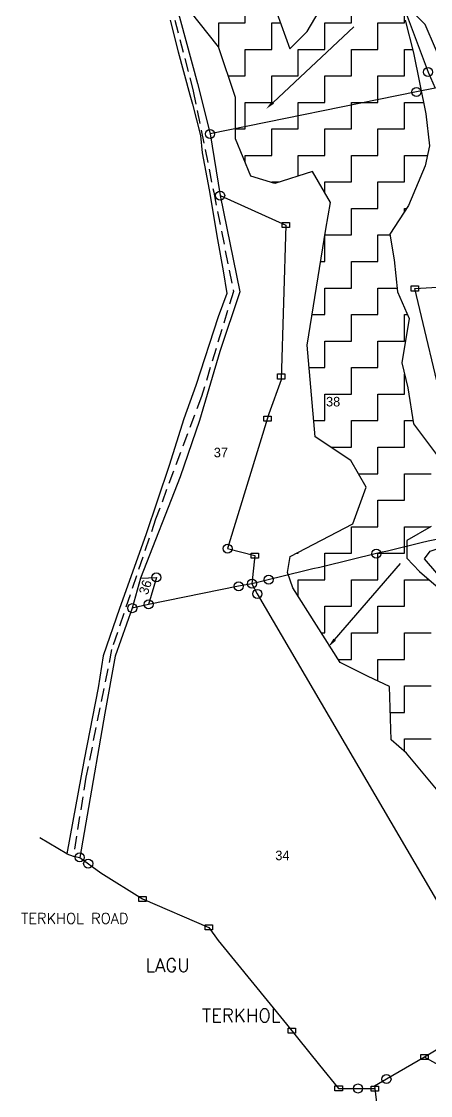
# Model space of a CAD drawing. Header units: feet. Extents: x 27 to 409, y 35 to 546.
# Drawn here: x 62.9 to 139.9, y 147.8 to 350.3 of the extents above; entities that cross this region are included whole.
import ezdxf

# ---------------------------------------------------------------- set-up
doc = ezdxf.new("R2010")
doc.units = ezdxf.units.FT
doc.header["$LTSCALE"] = 10
doc.header["$MEASUREMENT"] = 0
doc.linetypes.add('DASHED', pattern=[0.75, 0.5, -0.25])
doc.linetypes.add('DIVIDE', pattern=[1.25, 0.5, -0.25, 0, -0.25, 0, -0.25])
for name, color, linetype in [('OTHERS', 1, 'Continuous'), ('POLY_HATCH', 12, 'Continuous'), ('POLY_PARCEL', 6, 'Continuous'), ('POLY_ROAD', 30, 'Continuous'), ('SYM_ARROW', 1, 'Continuous'), ('TEXT_MAPOUT', 7, 'Continuous'), ('TEXT_PARCEL', 7, 'Continuous'), ('V_BOUND_LINE', 7, 'Continuous'), ('V_DIVIDE_LINE', 7, 'DIVIDE')]:
    doc.layers.add(name, color=color, linetype=linetype)
doc.styles.get("Standard").update_dxf_attribs({"font": 'simplex.shx'})
doc.styles.add('TEXT_MAP', font='')
doc.styles.get('TEXT_MAP').set_extended_font_data('Kruti Dev 050')

msp = doc.modelspace()

# ---------------------------------------------------------------- linework, layer by layer
for p, q in [((111.97, 312.36), (113.36, 312.36)), ((111.97, 311.4), (111.97, 312.36)), ((113.36, 312.36), (113.36, 311.4)), ((113.36, 311.4), (111.97, 311.4)), ((136.27, 300.41), (137.66, 300.41)), ((136.27, 299.44), (136.27, 300.41)), ((137.66, 300.41), (137.66, 299.44)), ((137.66, 299.44), (136.27, 299.44)), ((111.09, 283.81), (112.48, 283.81)), ((111.09, 282.85), (111.09, 283.81)), ((112.48, 283.81), (112.48, 282.85)), ((112.48, 282.85), (111.09, 282.85)), ((108.5, 275.86), (109.9, 275.86)), ((108.5, 274.9), (108.5, 275.86)), ((109.9, 275.86), (109.9, 274.9)), ((109.9, 274.9), (108.5, 274.9)), ((106.14, 250.03), (107.53, 250.03)), ((106.14, 249.07), (106.14, 250.03)), ((107.53, 249.07), (106.14, 249.07)), ((107.53, 250.03), (107.53, 249.07)), ((84.96, 185.32), (86.35, 185.32)), ((84.96, 184.36), (84.96, 185.32)), ((86.35, 184.36), (84.96, 184.36)), ((86.35, 185.32), (86.35, 184.36)), ((97.45, 179.94), (98.84, 179.94)), ((97.45, 178.98), (97.45, 179.94)), ((98.84, 178.98), (97.45, 178.98)), ((98.84, 179.94), (98.84, 178.98)), ((113.08, 160.49), (114.47, 160.49)), ((113.08, 159.52), (113.08, 160.49)), ((114.47, 160.49), (114.47, 159.52)), ((114.47, 159.52), (113.08, 159.52)), ((138.07, 155.51), (139.46, 155.51)), ((138.07, 154.55), (138.07, 155.51)), ((139.46, 154.55), (138.07, 154.55)), ((139.46, 155.51), (139.46, 154.55)), ((121.9, 149.61), (123.3, 149.61)), ((121.9, 148.65), (121.9, 149.61)), ((123.3, 148.65), (121.9, 148.65)), ((123.3, 149.61), (123.3, 148.65)), ((128.72, 149.55), (130.11, 149.55)), ((128.72, 148.59), (128.72, 149.55)), ((130.11, 148.59), (128.72, 148.59)), ((130.11, 149.55), (130.11, 148.59))]:
    msp.add_line(p, q)
for centre in [(139.43, 340.72), (137.26, 336.97), (98.38, 329.04), (100.28, 317.44), (101.67, 250.89), (129.69, 249.92), (88.26, 245.44), (106.27, 244.26), (109.43, 245.03), (103.75, 243.78), (107.28, 242.35), (86.79, 240.36), (83.73, 239.65), (73.82, 192.67), (75.42, 191.49), (126.24, 149.1), (131.61, 150.87)]:
    msp.add_circle(centre, 0.851)
at = {"layer": 'OTHERS', "linetype": 'DASHED', "ltscale": 0.5}
for p, q in [((88.95, 361.4), (95.2, 337.12)), ((95.2, 337.12), (99.06, 318.08)), ((99.06, 318.08), (102.78, 299.34)), ((102.78, 299.34), (96.75, 279.56)), ((96.75, 279.56), (88.12, 256.4)), ((88.12, 256.4), (79.84, 231.86)), ((79.84, 231.86), (75, 207.79)), ((75, 207.79), (72.61, 192.9))]:
    msp.add_line(p, q, dxfattribs=at)
at = {"layer": 'POLY_HATCH', "linetype": 'Continuous'}
for p, q in [((105, 350), (105, 355)), ((125, 350), (125, 355)), ((135, 350), (135, 355)), ((100, 350), (105, 350)), ((100, 345.44), (100, 350)), ((110, 350), (111.62, 350)), ((110, 345), (110, 350)), ((120, 350), (125, 350)), ((120, 345), (120, 350)), ((130, 350), (135, 350)), ((130, 345), (130, 350)), ((105, 345), (110, 345)), ((105, 340), (105, 345)), ((115, 345), (120, 345)), ((115, 340), (115, 345)), ((125, 345), (130, 345)), ((125, 340), (125, 345)), ((135, 345), (136.51, 345)), ((135, 340), (135, 345)), ((101.81, 340), (105, 340)), ((110, 340), (115, 340)), ((110, 335), (110, 340)), ((120, 340), (125, 340)), ((120, 335), (120, 340)), ((130, 340), (135, 340)), ((130, 335), (130, 340)), ((105, 335), (110, 335)), ((105, 330), (105, 335)), ((115, 335), (120, 335)), ((115, 330), (115, 335)), ((125, 335), (130, 335)), ((125, 330), (125, 335)), ((135, 335), (138.6, 335)), ((135, 330), (135, 335)), ((103.19, 330), (105, 330)), ((110, 330), (115, 330)), ((110, 325), (110, 330)), ((120, 330), (125, 330)), ((120, 325), (120, 330)), ((130, 330), (135, 330)), ((130, 325), (130, 330)), ((105, 325), (110, 325)), ((105, 323.66), (105, 325)), ((115, 325), (120, 325)), ((115, 321.12), (115, 325)), ((125, 325), (130, 325)), ((125, 320), (125, 325)), ((135, 325), (139.3, 325)), ((135, 320), (135, 325)), ((110, 320), (111.48, 320)), ((110, 319.89), (110, 320)), ((120, 320), (125, 320)), ((120, 317.94), (120, 320)), ((130, 320), (135, 320)), ((130, 315), (130, 320)), ((125, 315), (130, 315)), ((125, 310), (125, 315)), ((135, 315), (135.39, 315)), ((135, 314.4), (135, 315)), ((120, 305), (120, 309.8)), ((120.03, 310), (125, 310)), ((130, 310), (132.3, 310)), ((130, 305), (130, 310)), ((119.22, 305), (120, 305)), ((125, 305), (130, 305)), ((125, 300), (125, 305)), ((120, 300), (125, 300)), ((120, 295), (120, 300)), ((130, 300), (133.61, 300)), ((130, 295), (130, 300)), ((117.61, 295), (120, 295)), ((125, 295), (130, 295)), ((125, 290), (125, 295)), ((135, 295), (135.57, 295)), ((135, 290), (135, 295)), ((120, 290), (125, 290)), ((120, 285), (120, 290)), ((130, 290), (135, 290)), ((130, 285), (130, 290)), ((117.05, 285), (120, 285)), ((125, 285), (130, 285)), ((125, 280), (125, 285)), ((135, 280), (135, 283.76)), ((120, 280), (125, 280)), ((120, 275), (120, 280)), ((130, 280), (135, 280)), ((130, 275), (130, 280)), ((117.92, 275), (120, 275)), ((125, 275), (130, 275)), ((125, 270), (125, 275)), ((135, 275), (136.61, 275)), ((135, 270), (135, 275)), ((121.14, 270), (125, 270)), ((130, 270), (135, 270)), ((130, 265), (130, 270)), ((126.32, 265), (130, 265)), ((135, 265), (140, 265)), ((135, 260), (135, 265)), ((130, 260), (135, 260)), ((130, 255), (130, 260)), ((125, 255), (130, 255)), ((125, 250), (125, 255)), ((135, 255), (139.9, 255)), ((135, 250), (135, 255)), ((114.67, 250), (115, 250)), ((115, 250), (115, 250.18)), ((120, 250), (125, 250)), ((120, 245), (120, 250)), ((130, 250), (135, 250)), ((130, 245), (130, 250)), ((115, 245), (120, 245)), ((115, 241.88), (115, 245)), ((125, 245), (130, 245)), ((125, 240), (125, 245)), ((135, 245), (139.64, 245)), ((135, 240), (135, 245)), ((120, 240), (125, 240)), ((120, 235), (120, 240)), ((130, 240), (135, 240)), ((130, 235), (130, 240)), ((119.34, 235), (120, 235)), ((125, 235), (130, 235)), ((125, 230), (125, 235)), ((135, 235), (140, 235)), ((135, 230), (135, 235)), ((122.5, 230), (125, 230)), ((130, 230), (135, 230)), ((130, 225.89), (130, 230)), ((135, 225), (140, 225)), ((135, 220), (135, 225)), ((132.33, 220), (135, 220)), ((135, 215), (140, 215)), ((135, 212.62), (135, 215))]:
    msp.add_line(p, q, dxfattribs=at)
at = {"layer": 'POLY_HATCH'}
for p, q in [((116.66, 348.36), (120.18, 354.39)), ((110.13, 354.14), (113.4, 345.09)), ((99.99, 345.45), (94.62, 352.17)), ((135.1, 350.5), (136.68, 344.35)), ((138.92, 349.66), (136.39, 352.19)), ((113.4, 345.09), (116.66, 348.36)), ((142.79, 340.66), (138.92, 349.66)), ((103.19, 335.89), (99.99, 345.45)), ((136.68, 344.35), (139.05, 332.83)), ((103.2, 328.11), (103.19, 335.89)), ((139.05, 332.83), (139.68, 326.83)), ((106.05, 321.06), (103.2, 328.11)), ((139.68, 326.83), (138.89, 323.04)), ((117.68, 321.98), (110.59, 319.72)), ((121.05, 316.11), (117.68, 321.98)), ((138.89, 323.04), (135.74, 315.55)), ((110.59, 319.72), (106.05, 321.06)), ((120.21, 311.07), (121.05, 316.11)), ((135.74, 315.55), (132.27, 310.18)), ((116.68, 289.25), (120.21, 311.07)), ((132.27, 310.18), (133.06, 305.29)), ((133.06, 305.29), (133.69, 299.29)), ((133.69, 299.29), (135.9, 294.24)), ((135.9, 294.24), (134.49, 285.93)), ((118.19, 271.96), (116.68, 289.25)), ((134.49, 285.93), (135.6, 281.2)), ((135.6, 281.2), (136.7, 274.41)), ((136.7, 274.41), (141.76, 267.63)), ((124.9, 267.5), (118.19, 271.96)), ((127.76, 262.46), (124.9, 267.5)), ((125.24, 255.58), (127.76, 262.46)), ((113.47, 249.37), (125.24, 255.58)), ((140.02, 255.07), (135.44, 252.39)), ((135.44, 252.39), (135.44, 249.08)), ((139.86, 250.38), (142.07, 251.17)), ((112.97, 246.35), (113.47, 249.37)), ((135.44, 249.08), (137.81, 246.55)), ((138.75, 248.96), (139.86, 250.38)), ((141.12, 246.28), (138.75, 248.96)), ((113.98, 243.49), (112.97, 246.35)), ((137.81, 246.55), (144.13, 241.18)), ((122.88, 229.4), (113.98, 243.49)), ((128.13, 226.74), (122.88, 229.4)), ((132.16, 224.9), (128.13, 226.74)), ((132.5, 214.82), (132.16, 224.9)), ((135.36, 212.31), (132.5, 214.82)), ((142.92, 203.24), (135.36, 212.31))]:
    msp.add_line(p, q, dxfattribs=at)
at = {"layer": 'POLY_PARCEL'}
for p, q in [((117.35, 399.82), (139.43, 340.72)), ((139.43, 340.72), (140.75, 337.65)), ((137.26, 336.97), (98.38, 329.04)), ((140.75, 337.65), (137.26, 336.97)), ((100.28, 317.44), (112.66, 311.88)), ((112.66, 311.88), (111.77, 282.69)), ((136.97, 299.93), (146.6, 300.44)), ((142.65, 275.89), (136.97, 299.93)), ((111.77, 282.69), (109.47, 276.26)), ((109.47, 276.26), (101.67, 250.89)), ((101.67, 250.89), (106.84, 249.55)), ((106.84, 249.55), (106.27, 244.26)), ((85.26, 245.31), (88.26, 245.44)), ((88.26, 245.44), (86.79, 240.36)), ((103.75, 243.78), (86.79, 240.36)), ((106.27, 244.26), (103.75, 243.78)), ((106.27, 244.26), (107.28, 242.35)), ((107.28, 242.35), (149.14, 170.67)), ((86.79, 240.36), (83.73, 239.65)), ((143.79, 158.04), (138.76, 155.03)), ((138.76, 155.03), (131.61, 150.87)), ((146.8, 150.48), (138.76, 155.03)), ((131.61, 150.87), (129.37, 149.52)), ((129.37, 149.52), (129.42, 149.07))]:
    msp.add_line(p, q, dxfattribs=at)
msp.add_arc((2748.15, -10646.32), 11206.44, 103.420886, 103.635646, dxfattribs=at)
at = {"layer": 'POLY_ROAD'}
for p, q in [((89.94, 360.86), (96.02, 338.53)), ((96.02, 338.53), (98.38, 329.04)), ((98.38, 329.04), (100.28, 317.44)), ((100.28, 317.44), (103.97, 299.27)), ((103.97, 299.27), (100.2, 288.03)), ((100.2, 288.03), (96.37, 275.06)), ((96.37, 275.06), (92.73, 264.39)), ((92.73, 264.39), (85.26, 245.31)), ((85.26, 245.31), (83.73, 239.65)), ((83.73, 239.65), (80.53, 230.6)), ((80.53, 230.6), (78.57, 219.84)), ((78.57, 219.84), (75.21, 200.63)), ((75.21, 200.63), (73.82, 192.67))]:
    msp.add_line(p, q, dxfattribs=at)
at = {"layer": 'SYM_ARROW'}
for p, q in [((110.24, 334.99), (125.47, 349.25)), ((121.84, 233.71), (134.25, 248.08))]:
    msp.add_line(p, q, dxfattribs=at)
for points in [[(110.45, 334.77), (108.93, 333.76), (110.04, 335.21)], [(122.07, 233.52), (120.67, 232.35), (121.62, 233.91)]]:
    msp.add_solid(points, dxfattribs=at)
at = {"layer": 'V_BOUND_LINE'}
for p, q in [((90.85, 350.53), (92.35, 344.56)), ((92.35, 344.56), (94.6, 336.42)), ((94.6, 336.42), (95.06, 334.64)), ((95.06, 334.64), (96.56, 328.75)), ((96.56, 328.75), (96.91, 325.51)), ((96.91, 325.51), (98.21, 318.49)), ((98.21, 318.49), (99.81, 309.17)), ((99.81, 309.17), (100.86, 303.23)), ((100.86, 303.23), (101.56, 298.94)), ((101.56, 298.94), (99.91, 294.6)), ((99.91, 294.6), (95.71, 281.64)), ((95.71, 281.64), (93.46, 275.35)), ((93.46, 275.35), (90.66, 266.56)), ((90.66, 266.56), (86.3, 253.49)), ((86.3, 253.49), (81.35, 239.58)), ((81.35, 239.58), (78.24, 230.66)), ((78.24, 230.66), (77.29, 224.62)), ((77.29, 224.62), (74.68, 211.1)), ((74.68, 211.1), (71.43, 193.34)), ((71.43, 193.34), (72.61, 192.9)), ((72.61, 192.9), (73.82, 192.67)), ((73.82, 192.67), (77.82, 189.73)), ((77.82, 189.73), (85.65, 184.84)), ((85.65, 184.84), (98.14, 179.46)), ((98.14, 179.46), (99.9, 176.97)), ((99.9, 176.97), (112.8, 161.23)), ((112.8, 161.23), (118.99, 153.47)), ((118.99, 153.47), (122.6, 149.13)), ((122.6, 149.13), (129.42, 149.07)), ((129.42, 149.07), (131.04, 134.92))]:
    msp.add_line(p, q, dxfattribs=at)
at = {"layer": 'V_DIVIDE_LINE', "ltscale": 10}
msp.add_line((71.43, 193.34), (66.31, 196.37), dxfattribs=at)

# ---------------------------------------------------------------- texts
at = {"layer": 'TEXT_MAPOUT'}
for s, height, p in [('TERKHOL ROAD', 2, (62.78, 180.17)), ('LAGU ', 2.5, (86.2, 171.09)), ('TERKHOL', 2.5, (96.87, 161.61))]:
    msp.add_text(s, height=height, dxfattribs=at).set_placement(p)
at = {"layer": 'TEXT_PARCEL', "style": 'TEXT_MAP'}
for s, p in [('38', (120.22, 277.68)), ('37', (99.08, 268.09)), ('34', (110.67, 192.14))]:
    msp.add_text(s, height=1.8, dxfattribs=at).set_placement(p)
msp.add_text('36', height=1.8, rotation=72.2144, dxfattribs=at).set_placement((86.63, 242.06))

doc.saveas('drawing.dxf')
